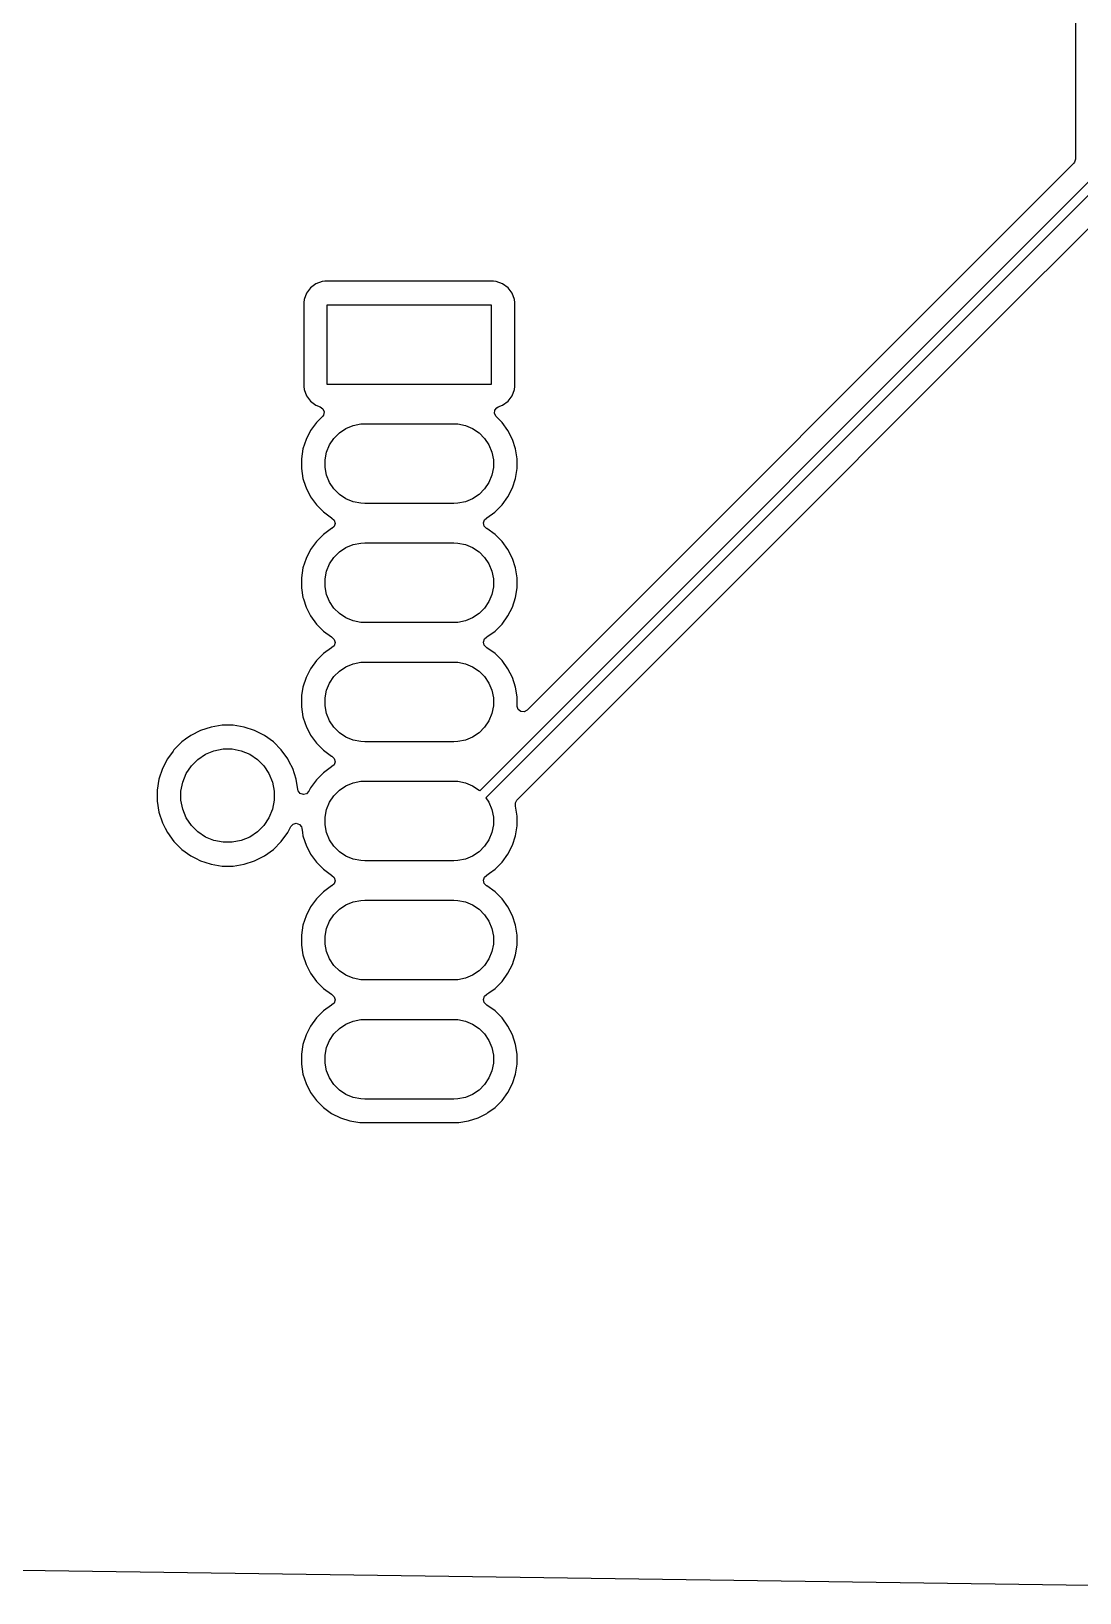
# Model space of a CAD drawing. Header units: millimetres. Extents: x 83.5 to 154.5, y -89 to -16.
# Drawn here: x 120.81 to 143.18, y -89 to -55.7 of the extents above; entities that cross this region are included whole.
import ezdxf

# ---------------------------------------------------------------- set-up
doc = ezdxf.new("R2010")
doc.units = ezdxf.units.MM
doc.layers.add('B.Cu', color=153, linetype='CONTINUOUS', true_color=0x4d7fc4)

msp = doc.modelspace()

# ---------------------------------------------------------------- linework, layer by layer
at = {"layer": 'B.Cu', "linetype": 'CONTINUOUS'}
for p, q in [((143.0895, -54.284807), (143.0895, -58.424902)), ((143.053181, -58.512583), (131.387181, -70.178583)), ((143.069815, -58.491941), (143.053181, -58.512583)), ((143.0895, -58.424902), (143.069815, -58.491941)), ((130.377435, -71.896142), (143.59, -58.683578)), ((143.76071, -58.795711), (130.511537, -72.044884)), ((140.990521, -62.273713), (144.048506, -59.215728)), ((126.767452, -61.172455), (126.681206, -61.287664)), ((126.767455, -61.172452), (126.767452, -61.172455)), ((126.882664, -61.086206), (126.767455, -61.172452)), ((126.882671, -61.086202), (126.882664, -61.086206)), ((127.017516, -61.035908), (126.882671, -61.086202)), ((127.077123, -61.029501), (127.017516, -61.035908)), ((127.077129, -61.0295), (127.077123, -61.029501)), ((130.672864, -61.0295), (127.077129, -61.0295)), ((130.672873, -61.0295), (130.672864, -61.0295)), ((130.672881, -61.0295), (130.672873, -61.0295)), ((130.672883, -61.029501), (130.672881, -61.0295)), ((130.732483, -61.035908), (130.672883, -61.029501)), ((130.867328, -61.086202), (130.732482, -61.035908)), ((130.732482, -61.035908), (130.732483, -61.035908)), ((130.867335, -61.086206), (130.867328, -61.086202)), ((130.982544, -61.172452), (130.867335, -61.086206)), ((130.982547, -61.172455), (130.982544, -61.172452)), ((131.068793, -61.287664), (130.982547, -61.172455)), ((126.624501, -61.482123), (126.6245, -61.482135)), ((126.6245, -61.482135), (126.6245, -63.27787)), ((126.630908, -61.422517), (126.624501, -61.482116)), ((126.624501, -61.482116), (126.624501, -61.482123)), ((126.681202, -61.287671), (126.630908, -61.422517)), ((126.681206, -61.287664), (126.681202, -61.287671)), ((127.125, -63.23), (127.125, -61.53)), ((127.125, -61.53), (130.625, -61.53)), ((130.625, -61.53), (130.625, -63.23)), ((131.068795, -61.287668), (131.068793, -61.287664)), ((131.068796, -61.287669), (131.068795, -61.287668)), ((131.119091, -61.422517), (131.068796, -61.287669)), ((131.125499, -61.482128), (131.119091, -61.422517)), ((131.1255, -63.277873), (131.125499, -61.482128)), ((135.91052, -67.353713), (140.990521, -62.273713)), ((130.625, -63.23), (127.125, -63.23)), ((126.6245, -63.27787), (126.624501, -63.277876)), ((126.624501, -63.277876), (126.630908, -63.337483)), ((126.630908, -63.337483), (126.681202, -63.472328)), ((126.681202, -63.472328), (126.681206, -63.472335)), ((126.681206, -63.472335), (126.767452, -63.587544)), ((126.767452, -63.587544), (126.767455, -63.587547)), ((126.767455, -63.587547), (126.882664, -63.673793)), ((130.867331, -63.673796), (130.982546, -63.587546)), ((130.982546, -63.587546), (131.068796, -63.472331)), ((131.068796, -63.472331), (131.119091, -63.337483)), ((131.119091, -63.337483), (131.1255, -63.277873)), ((126.882664, -63.673793), (126.882673, -63.673798)), ((126.882673, -63.673798), (126.977664, -63.709227)), ((127.022014, -63.91309), (126.894889, -64.040215)), ((126.977664, -63.709227), (127.033598, -63.751098)), ((127.043165, -63.884835), (127.022014, -63.91309)), ((127.033598, -63.751098), (127.058016, -63.816562)), ((127.058016, -63.816562), (127.043165, -63.884835)), ((130.694501, -63.851767), (130.699485, -63.782075)), ((130.727986, -63.91309), (130.694501, -63.851767)), ((130.699485, -63.782075), (130.741357, -63.726142)), ((130.855109, -64.040213), (130.727986, -63.91309)), ((130.741357, -63.726142), (130.772335, -63.709227)), ((130.772335, -63.709227), (130.867326, -63.673798)), ((130.867326, -63.673797), (130.867331, -63.673796)), ((130.867326, -63.673798), (130.867326, -63.673797)), ((126.769951, -64.212179), (126.673444, -64.401585)), ((126.894889, -64.040215), (126.769951, -64.212179)), ((127.267941, -64.380766), (127.385766, -64.262941)), ((127.385766, -64.262941), (127.524313, -64.170367)), ((127.524313, -64.170367), (127.678258, -64.106601)), ((127.678258, -64.106601), (127.841685, -64.074093)), ((127.841685, -64.074093), (127.925, -64.07)), ((127.925, -64.07), (129.825, -64.07)), ((129.825, -64.07), (129.908315, -64.074093)), ((129.908315, -64.074093), (130.071742, -64.106601)), ((130.071742, -64.106601), (130.225687, -64.170367)), ((130.225687, -64.170367), (130.364234, -64.262941)), ((130.364234, -64.262941), (130.482059, -64.380766)), ((130.980048, -64.212179), (130.855109, -64.040213)), ((130.980049, -64.212181), (130.980048, -64.212179)), ((130.980051, -64.212184), (130.980049, -64.212181)), ((131.076557, -64.401588), (130.980051, -64.212184)), ((126.673444, -64.401585), (126.607753, -64.60376)), ((127.111601, -64.673258), (127.175367, -64.519313)), ((127.175367, -64.519313), (127.267941, -64.380766)), ((130.482059, -64.380766), (130.574633, -64.519313)), ((130.574633, -64.519313), (130.638399, -64.673258)), ((131.142246, -64.603757), (131.076557, -64.401588)), ((126.607753, -64.60376), (126.5745, -64.813713)), ((126.5745, -64.813713), (126.5745, -65.026287)), ((127.079093, -64.836685), (127.111601, -64.673258)), ((127.079093, -65.003315), (127.079093, -64.836685)), ((130.638399, -64.673258), (130.670907, -64.836685)), ((130.670907, -64.836685), (130.670907, -65.003315)), ((131.1755, -64.813713), (131.142246, -64.603757)), ((131.1755, -65.026287), (131.1755, -64.813713)), ((126.5745, -65.026287), (126.607754, -65.236243)), ((126.607754, -65.236243), (126.661124, -65.400499)), ((127.111601, -65.166742), (127.079093, -65.003315)), ((127.175367, -65.320687), (127.111601, -65.166742)), ((130.638399, -65.166742), (130.574633, -65.320687)), ((130.670907, -65.003315), (130.638399, -65.166742)), ((131.076557, -65.438412), (131.142246, -65.236243)), ((131.142246, -65.236243), (131.1755, -65.026287)), ((126.661124, -65.400499), (126.673444, -65.438414)), ((126.673444, -65.438414), (126.769951, -65.62782)), ((127.267941, -65.459234), (127.175367, -65.320687)), ((127.385766, -65.577059), (127.267941, -65.459234)), ((127.524313, -65.669633), (127.385766, -65.577059)), ((130.364234, -65.577059), (130.225687, -65.669633)), ((130.482059, -65.459234), (130.364234, -65.577059)), ((130.574633, -65.320687), (130.482059, -65.459234)), ((130.980051, -65.627816), (131.076557, -65.438412)), ((126.769951, -65.62782), (126.89489, -65.799786)), ((126.89489, -65.799786), (127.045213, -65.950109)), ((127.678258, -65.733399), (127.524313, -65.669633)), ((127.841685, -65.765907), (127.678258, -65.733399)), ((127.925, -65.77), (127.841685, -65.765907)), ((129.825, -65.77), (127.925, -65.77)), ((129.908315, -65.765907), (129.825, -65.77)), ((130.071742, -65.733399), (129.908315, -65.765907)), ((130.225687, -65.669633), (130.071742, -65.733399)), ((130.704792, -65.950104), (130.855104, -65.799792)), ((130.855104, -65.799792), (130.855106, -65.799788)), ((130.855106, -65.799788), (130.855109, -65.799786)), ((130.855109, -65.799786), (130.980048, -65.62782)), ((130.980047, -65.62782), (130.980051, -65.627816)), ((130.980048, -65.62782), (130.980047, -65.62782)), ((127.045213, -65.950109), (127.217182, -66.07505)), ((127.217182, -66.07505), (127.225946, -66.079516)), ((127.225946, -66.079516), (127.276742, -66.127491)), ((127.270998, -66.261447), (127.225946, -66.300484)), ((127.293536, -66.195312), (127.270998, -66.261447)), ((127.276742, -66.127491), (127.293536, -66.195312)), ((130.456463, -66.184692), (130.478999, -66.118556)), ((130.473259, -66.252512), (130.456463, -66.184692)), ((130.524054, -66.300485), (130.473259, -66.252512)), ((130.478999, -66.118556), (130.524054, -66.079515)), ((130.524054, -66.079515), (130.532816, -66.075051)), ((130.532816, -66.075051), (130.701997, -65.952135)), ((130.701997, -65.952135), (130.704786, -65.950109)), ((130.704786, -65.950109), (130.704788, -65.950106)), ((130.704788, -65.950106), (130.704792, -65.950104)), ((126.89489, -66.580213), (126.769951, -66.752179)), ((127.045213, -66.42989), (126.89489, -66.580213)), ((127.217182, -66.304949), (127.045213, -66.42989)), ((127.225946, -66.300484), (127.217182, -66.304949)), ((130.532115, -66.304591), (130.524054, -66.300485)), ((130.53282, -66.304951), (130.532115, -66.304591)), ((130.704786, -66.42989), (130.53282, -66.304951)), ((130.855109, -66.580213), (130.704786, -66.42989)), ((130.980048, -66.752179), (130.855109, -66.580213)), ((126.769951, -66.752179), (126.673444, -66.941585)), ((127.175367, -67.059313), (127.267941, -66.920766)), ((127.267941, -66.920766), (127.385766, -66.802941)), ((127.385766, -66.802941), (127.524313, -66.710367)), ((127.524313, -66.710367), (127.678258, -66.646601)), ((127.678258, -66.646601), (127.841685, -66.614093)), ((127.841685, -66.614093), (127.925, -66.61)), ((127.925, -66.61), (129.825, -66.61)), ((129.825, -66.61), (129.908315, -66.614093)), ((129.908315, -66.614093), (130.071742, -66.646601)), ((130.071742, -66.646601), (130.225687, -66.710367)), ((130.225687, -66.710367), (130.364234, -66.802941)), ((130.364234, -66.802941), (130.482059, -66.920766)), ((130.482059, -66.920766), (130.574633, -67.059313)), ((130.980049, -66.752181), (130.980048, -66.752179)), ((130.980051, -66.752184), (130.980049, -66.752181)), ((131.076557, -66.941588), (130.980051, -66.752184)), ((126.607753, -67.14376), (126.5745, -67.353713)), ((126.673444, -66.941585), (126.607753, -67.14376)), ((127.079093, -67.376685), (127.111601, -67.213258)), ((127.111601, -67.213258), (127.175367, -67.059313)), ((130.574633, -67.059313), (130.638399, -67.213258)), ((130.638399, -67.213258), (130.670907, -67.376685)), ((131.142246, -67.143757), (131.076557, -66.941588)), ((131.1755, -67.353713), (131.142246, -67.143757)), ((126.5745, -67.353713), (126.5745, -67.566287)), ((126.5745, -67.566287), (126.607754, -67.776243)), ((127.079093, -67.543315), (127.079093, -67.376685)), ((127.111601, -67.706742), (127.079093, -67.543315)), ((130.670907, -67.543315), (130.638399, -67.706742)), ((130.670907, -67.376685), (130.670907, -67.543315)), ((131.142246, -67.776243), (131.1755, -67.566287)), ((131.171017, -72.093216), (135.91052, -67.353713)), ((131.1755, -67.566287), (131.1755, -67.353713)), ((126.607754, -67.776243), (126.615848, -67.801155)), ((126.615848, -67.801155), (126.673444, -67.978414)), ((127.175367, -67.860687), (127.111601, -67.706742)), ((127.267941, -67.999234), (127.175367, -67.860687)), ((130.574633, -67.860687), (130.482059, -67.999234)), ((130.638399, -67.706742), (130.574633, -67.860687)), ((131.076557, -67.978412), (131.142246, -67.776243)), ((126.673444, -67.978414), (126.769951, -68.16782)), ((126.769951, -68.16782), (126.89489, -68.339786)), ((127.385766, -68.117059), (127.267941, -67.999234)), ((127.524313, -68.209633), (127.385766, -68.117059)), ((127.678258, -68.273399), (127.524313, -68.209633)), ((130.225687, -68.209633), (130.071742, -68.273399)), ((130.364234, -68.117059), (130.225687, -68.209633)), ((130.482059, -67.999234), (130.364234, -68.117059)), ((130.855109, -68.339786), (130.980048, -68.16782)), ((130.980047, -68.16782), (130.980051, -68.167816)), ((130.980048, -68.16782), (130.980047, -68.16782)), ((130.980051, -68.167816), (131.076557, -67.978412)), ((126.89489, -68.339786), (127.045213, -68.490109)), ((127.045213, -68.490109), (127.217182, -68.61505)), ((127.841685, -68.305907), (127.678258, -68.273399)), ((127.925, -68.31), (127.841685, -68.305907)), ((129.825, -68.31), (127.925, -68.31)), ((129.908315, -68.305907), (129.825, -68.31)), ((130.071742, -68.273399), (129.908315, -68.305907)), ((130.554789, -68.599086), (130.704786, -68.490109)), ((130.704786, -68.490109), (130.704788, -68.490106)), ((130.704788, -68.490106), (130.704792, -68.490104)), ((130.704792, -68.490104), (130.855104, -68.339792)), ((130.855104, -68.339792), (130.855106, -68.339788)), ((130.855106, -68.339788), (130.855109, -68.339786)), ((127.217182, -68.844949), (127.045213, -68.96989)), ((127.217182, -68.61505), (127.225946, -68.619516)), ((127.225946, -68.840484), (127.217182, -68.844949)), ((127.225946, -68.619516), (127.276742, -68.667491)), ((127.270998, -68.801447), (127.225946, -68.840484)), ((127.293536, -68.735312), (127.270998, -68.801447)), ((127.276742, -68.667491), (127.293536, -68.735312)), ((130.456463, -68.724692), (130.478999, -68.658556)), ((130.473259, -68.792512), (130.456463, -68.724692)), ((130.524054, -68.840485), (130.473259, -68.792512)), ((130.478999, -68.658556), (130.524054, -68.619515)), ((130.524054, -68.619515), (130.532816, -68.615051)), ((130.532115, -68.844591), (130.524054, -68.840485)), ((130.53282, -68.844951), (130.532115, -68.844591)), ((130.532816, -68.615051), (130.554789, -68.599086)), ((130.704786, -68.96989), (130.53282, -68.844951)), ((126.89489, -69.120213), (126.769951, -69.292179)), ((127.045213, -68.96989), (126.89489, -69.120213)), ((127.385766, -69.342941), (127.524313, -69.250367)), ((127.524313, -69.250367), (127.678258, -69.186601)), ((127.678258, -69.186601), (127.841685, -69.154093)), ((127.841685, -69.154093), (127.925, -69.15)), ((127.925, -69.15), (129.825, -69.15)), ((129.825, -69.15), (129.908315, -69.154093)), ((129.908315, -69.154093), (130.071742, -69.186601)), ((130.071742, -69.186601), (130.225687, -69.250367)), ((130.225687, -69.250367), (130.364234, -69.342941)), ((130.855109, -69.120213), (130.704786, -68.96989)), ((130.980048, -69.292179), (130.855109, -69.120213)), ((126.673444, -69.481585), (126.607753, -69.68376)), ((126.769951, -69.292179), (126.673444, -69.481585)), ((127.175367, -69.599313), (127.267941, -69.460766)), ((127.267941, -69.460766), (127.385766, -69.342941)), ((130.364234, -69.342941), (130.482059, -69.460766)), ((130.482059, -69.460766), (130.574633, -69.599313)), ((130.980049, -69.292181), (130.980048, -69.292179)), ((130.980051, -69.292184), (130.980049, -69.292181)), ((131.076557, -69.481588), (130.980051, -69.292184)), ((131.142246, -69.683757), (131.076557, -69.481588)), ((126.579714, -69.860793), (126.5745, -69.893713)), ((126.5745, -69.893713), (126.5745, -70.106287)), ((126.607753, -69.68376), (126.579714, -69.860793)), ((127.079093, -69.916685), (127.111601, -69.753258)), ((127.079093, -70.083315), (127.079093, -69.916685)), ((127.111601, -69.753258), (127.175367, -69.599313)), ((130.574633, -69.599313), (130.638399, -69.753258)), ((130.638399, -69.753258), (130.670907, -69.916685)), ((130.670907, -69.916685), (130.670907, -70.083315)), ((131.142246, -69.68376), (131.142246, -69.683757)), ((131.1755, -69.893713), (131.142246, -69.68376)), ((131.1755, -70.090902), (131.1755, -69.893713)), ((126.5745, -70.106287), (126.607754, -70.316243)), ((127.111601, -70.246742), (127.079093, -70.083315)), ((127.175367, -70.400687), (127.111601, -70.246742)), ((130.638399, -70.246742), (130.574633, -70.400687)), ((130.670907, -70.083315), (130.638399, -70.246742)), ((131.175816, -70.099748), (131.1755, -70.090902)), ((131.200233, -70.165212), (131.175816, -70.099748)), ((131.256166, -70.207084), (131.200233, -70.165212)), ((131.325858, -70.212068), (131.256166, -70.207084)), ((131.387181, -70.178583), (131.325858, -70.212068)), ((124.648631, -70.536446), (124.424003, -70.609433)), ((124.881903, -70.4995), (124.648631, -70.536446)), ((124.881908, -70.4995), (124.881903, -70.4995)), ((125.118092, -70.4995), (124.881908, -70.4995)), ((125.118097, -70.4995), (125.118092, -70.4995)), ((125.351368, -70.536446), (125.118097, -70.4995)), ((125.575996, -70.609433), (125.351368, -70.536446)), ((126.607754, -70.316243), (126.655461, -70.46307)), ((126.655461, -70.46307), (126.673444, -70.518414)), ((126.673444, -70.518414), (126.769951, -70.70782)), ((127.267941, -70.539234), (127.175367, -70.400687)), ((127.385766, -70.657059), (127.267941, -70.539234)), ((130.482059, -70.539234), (130.364234, -70.657059)), ((130.574633, -70.400687), (130.482059, -70.539234)), ((124.022487, -70.855485), (123.855485, -71.022487)), ((124.022488, -70.855485), (124.022487, -70.855485)), ((124.02249, -70.855483), (124.022488, -70.855485)), ((124.10455, -70.795862), (124.02249, -70.855483)), ((124.213566, -70.716657), (124.10455, -70.795862)), ((124.424003, -70.609433), (124.213566, -70.716657)), ((125.786433, -70.716657), (125.575996, -70.609433)), ((125.97751, -70.855483), (125.786433, -70.716657)), ((126.144517, -71.02249), (125.97751, -70.855483)), ((126.769951, -70.70782), (126.89489, -70.879786)), ((126.89489, -70.879786), (127.045213, -71.030109)), ((127.524313, -70.749633), (127.385766, -70.657059)), ((127.678258, -70.813399), (127.524313, -70.749633)), ((127.841685, -70.845907), (127.678258, -70.813399)), ((127.925, -70.85), (127.841685, -70.845907)), ((129.825, -70.85), (127.925, -70.85)), ((129.908315, -70.845907), (129.825, -70.85)), ((130.071742, -70.813399), (129.908315, -70.845907)), ((130.225687, -70.749633), (130.071742, -70.813399)), ((130.364234, -70.657059), (130.225687, -70.749633)), ((123.716657, -71.213566), (123.609433, -71.424003)), ((123.837073, -71.047829), (123.716657, -71.213566)), ((123.855483, -71.02249), (123.837073, -71.047829)), ((123.855485, -71.022488), (123.855483, -71.02249)), ((123.855485, -71.022487), (123.855485, -71.022488)), ((124.22699, -71.365607), (124.365607, -71.22699)), ((124.365607, -71.22699), (124.528603, -71.118079)), ((124.528603, -71.118079), (124.709715, -71.04306)), ((124.709715, -71.04306), (124.901983, -71.004815)), ((124.901983, -71.004815), (125.098017, -71.004815)), ((125.098017, -71.004815), (125.290285, -71.04306)), ((125.290285, -71.04306), (125.471397, -71.118079)), ((125.471397, -71.118079), (125.634393, -71.22699)), ((125.634393, -71.22699), (125.77301, -71.365607)), ((126.283343, -71.213567), (126.144517, -71.02249)), ((126.316236, -71.278123), (126.283343, -71.213567)), ((127.045213, -71.030109), (127.217182, -71.15505)), ((127.217182, -71.15505), (127.225946, -71.159516)), ((127.225946, -71.159516), (127.276742, -71.207491)), ((127.276742, -71.207491), (127.293536, -71.275312)), ((123.609433, -71.424003), (123.536446, -71.648631)), ((124.04306, -71.709715), (124.118079, -71.528603)), ((124.118079, -71.528603), (124.22699, -71.365607)), ((125.77301, -71.365607), (125.881921, -71.528603)), ((125.881921, -71.528603), (125.95694, -71.709715)), ((126.390566, -71.424003), (126.316236, -71.278123)), ((126.390566, -71.424005), (126.390566, -71.424003)), ((126.390568, -71.424008), (126.390566, -71.424005)), ((126.463553, -71.648632), (126.390568, -71.424008)), ((127.045213, -71.50989), (126.89489, -71.660213)), ((127.217182, -71.384949), (127.045213, -71.50989)), ((127.225946, -71.380484), (127.217182, -71.384949)), ((127.270998, -71.341447), (127.225946, -71.380484)), ((127.293536, -71.275312), (127.270998, -71.341447)), ((123.536446, -71.648631), (123.4995, -71.881902)), ((123.4995, -71.881902), (123.4995, -72.118097)), ((124.004815, -71.901983), (124.04306, -71.709715)), ((124.004815, -72.098017), (124.004815, -71.901983)), ((125.95694, -71.709715), (125.995185, -71.901983)), ((125.995185, -71.901983), (125.995185, -72.098017)), ((126.498171, -71.867208), (126.463553, -71.648632)), ((126.498687, -71.870461), (126.498171, -71.867208)), ((126.506263, -71.897695), (126.498687, -71.870461)), ((126.549713, -71.952411), (126.506263, -71.897695)), ((126.731644, -71.907359), (126.683669, -71.958154)), ((126.769949, -71.832182), (126.731644, -71.907359)), ((126.89489, -71.660213), (126.769949, -71.832182)), ((127.267941, -72.000766), (127.385766, -71.882941)), ((127.385766, -71.882941), (127.524313, -71.790367)), ((127.524313, -71.790367), (127.678258, -71.726601)), ((127.678258, -71.726601), (127.841685, -71.694093)), ((127.841685, -71.694093), (127.925, -71.69)), ((127.925, -71.69), (129.825, -71.69)), ((129.825, -71.69), (129.908315, -71.694093)), ((129.908315, -71.694093), (130.071742, -71.726601)), ((130.071742, -71.726601), (130.225687, -71.790367)), ((130.225687, -71.790367), (130.364234, -71.882941)), ((130.364234, -71.882941), (130.377435, -71.896142)), ((123.4995, -72.118097), (123.536446, -72.351368)), ((124.04306, -72.290285), (124.004815, -72.098017)), ((125.995185, -72.098017), (125.95694, -72.290285)), ((126.615848, -71.974949), (126.549713, -71.952411)), ((126.683669, -71.958154), (126.615848, -71.974949)), ((127.111601, -72.293258), (127.175367, -72.139313)), ((127.175367, -72.139313), (127.267941, -72.000766)), ((130.511537, -72.044884), (130.574633, -72.139313)), ((130.574633, -72.139313), (130.638399, -72.293258)), ((131.138773, -72.149374), (131.171017, -72.093216)), ((131.140769, -72.219214), (131.138773, -72.149374)), ((131.142246, -72.223757), (131.140769, -72.219214)), ((131.1755, -72.433713), (131.142246, -72.223757)), ((123.536446, -72.351368), (123.609433, -72.575996)), ((123.609433, -72.575996), (123.669667, -72.69421)), ((124.118079, -72.471397), (124.04306, -72.290285)), ((124.22699, -72.634393), (124.118079, -72.471397)), ((125.881921, -72.471397), (125.77301, -72.634393)), ((125.95694, -72.290285), (125.881921, -72.471397)), ((126.397106, -72.606517), (126.464927, -72.589722)), ((126.464927, -72.589722), (126.531062, -72.612259)), ((127.079093, -72.456685), (127.111601, -72.293258)), ((127.079093, -72.623315), (127.079093, -72.456685)), ((130.638399, -72.293258), (130.670907, -72.456685)), ((130.670907, -72.456685), (130.670907, -72.623315)), ((131.1755, -72.646287), (131.1755, -72.433713)), ((123.669667, -72.69421), (123.716657, -72.786433)), ((123.716657, -72.786433), (123.855483, -72.97751)), ((124.365607, -72.77301), (124.22699, -72.634393)), ((124.528603, -72.881921), (124.365607, -72.77301)), ((124.709715, -72.95694), (124.528603, -72.881921)), ((125.471397, -72.881921), (125.290285, -72.95694)), ((125.634393, -72.77301), (125.471397, -72.881921)), ((125.77301, -72.634393), (125.634393, -72.77301)), ((126.144517, -72.97751), (126.283343, -72.786433)), ((126.283343, -72.786433), (126.349132, -72.657313)), ((126.349132, -72.657313), (126.397106, -72.606517)), ((126.531062, -72.612259), (126.574514, -72.666974)), ((126.574514, -72.666974), (126.58209, -72.69421)), ((126.58209, -72.69421), (126.596696, -72.786431)), ((126.596696, -72.786431), (126.607754, -72.856243)), ((126.607754, -72.856243), (126.647156, -72.97751)), ((127.111601, -72.786742), (127.079093, -72.623315)), ((127.175367, -72.940687), (127.111601, -72.786742)), ((130.638399, -72.786742), (130.574633, -72.940687)), ((130.670907, -72.623315), (130.638399, -72.786742)), ((131.076557, -73.058412), (131.142246, -72.856243)), ((131.142246, -72.856243), (131.1755, -72.646287)), ((123.855483, -72.97751), (124.02249, -73.144517)), ((124.02249, -73.144517), (124.213567, -73.283343)), ((124.901983, -72.995185), (124.709715, -72.95694)), ((125.098017, -72.995185), (124.901983, -72.995185)), ((125.290285, -72.95694), (125.098017, -72.995185)), ((125.786433, -73.283343), (125.97751, -73.144517)), ((125.97751, -73.144517), (126.144517, -72.97751)), ((126.647156, -72.97751), (126.673444, -73.058414)), ((126.673444, -73.058414), (126.769951, -73.24782)), ((126.769951, -73.24782), (126.89489, -73.419786)), ((127.267941, -73.079234), (127.175367, -72.940687)), ((127.385766, -73.197059), (127.267941, -73.079234)), ((127.524313, -73.289633), (127.385766, -73.197059)), ((130.364234, -73.197059), (130.225687, -73.289633)), ((130.482059, -73.079234), (130.364234, -73.197059)), ((130.574633, -72.940687), (130.482059, -73.079234)), ((130.855109, -73.419786), (130.980048, -73.24782)), ((130.980047, -73.24782), (130.980051, -73.247816)), ((130.980048, -73.24782), (130.980047, -73.24782)), ((130.980051, -73.247816), (131.076557, -73.058412)), ((124.213567, -73.283343), (124.312991, -73.334002)), ((124.312991, -73.334002), (124.424003, -73.390566)), ((124.424003, -73.390566), (124.424005, -73.390566)), ((124.424005, -73.390566), (124.424008, -73.390568)), ((124.424008, -73.390568), (124.51395, -73.419792)), ((124.51395, -73.419792), (124.648631, -73.463553)), ((124.648631, -73.463553), (124.881903, -73.5005)), ((124.881903, -73.5005), (124.881908, -73.5005)), ((124.881908, -73.5005), (125.118097, -73.5005)), ((125.118097, -73.5005), (125.351368, -73.463553)), ((125.351368, -73.463553), (125.575992, -73.390568)), ((125.575992, -73.390568), (125.786433, -73.283343)), ((126.89489, -73.419786), (127.045213, -73.570109)), ((127.045213, -73.570109), (127.217182, -73.69505)), ((127.678258, -73.353399), (127.524313, -73.289633)), ((127.841685, -73.385907), (127.678258, -73.353399)), ((127.925, -73.39), (127.841685, -73.385907)), ((129.825, -73.39), (127.925, -73.39)), ((129.908315, -73.385907), (129.825, -73.39)), ((130.071742, -73.353399), (129.908315, -73.385907)), ((130.225687, -73.289633), (130.071742, -73.353399)), ((130.586285, -73.656204), (130.704786, -73.570109)), ((130.704786, -73.570109), (130.704788, -73.570106)), ((130.704788, -73.570106), (130.704792, -73.570104)), ((130.704792, -73.570104), (130.855104, -73.419792)), ((130.855104, -73.419792), (130.855106, -73.419788)), ((130.855106, -73.419788), (130.855109, -73.419786)), ((127.217182, -73.924949), (127.045213, -74.04989)), ((127.217182, -73.69505), (127.225946, -73.699516)), ((127.225946, -73.920484), (127.217182, -73.924949)), ((127.225946, -73.699516), (127.276742, -73.747491)), ((127.270998, -73.881447), (127.225946, -73.920484)), ((127.293536, -73.815312), (127.270998, -73.881447)), ((127.276742, -73.747491), (127.293536, -73.815312)), ((130.456463, -73.804692), (130.478999, -73.738556)), ((130.473259, -73.872512), (130.456463, -73.804692)), ((130.524054, -73.920485), (130.473259, -73.872512)), ((130.478999, -73.738556), (130.524054, -73.699515)), ((130.524054, -73.699515), (130.532816, -73.695051)), ((130.532115, -73.924591), (130.524054, -73.920485)), ((130.53282, -73.924951), (130.532115, -73.924591)), ((130.532816, -73.695051), (130.586285, -73.656204)), ((130.704786, -74.04989), (130.53282, -73.924951)), ((126.89489, -74.200213), (126.769951, -74.372179)), ((127.045213, -74.04989), (126.89489, -74.200213)), ((127.678258, -74.266601), (127.841685, -74.234093)), ((127.841685, -74.234093), (127.925, -74.23)), ((127.925, -74.23), (129.825, -74.23)), ((129.825, -74.23), (129.908315, -74.234093)), ((129.908315, -74.234093), (130.071742, -74.266601)), ((130.855109, -74.200213), (130.704786, -74.04989)), ((130.980048, -74.372179), (130.855109, -74.200213)), ((126.673444, -74.561585), (126.607753, -74.76376)), ((126.769951, -74.372179), (126.673444, -74.561585)), ((127.175367, -74.679313), (127.267941, -74.540766)), ((127.267941, -74.540766), (127.385766, -74.422941)), ((127.385766, -74.422941), (127.524313, -74.330367)), ((127.524313, -74.330367), (127.678258, -74.266601)), ((130.071742, -74.266601), (130.225687, -74.330367)), ((130.225687, -74.330367), (130.364234, -74.422941)), ((130.364234, -74.422941), (130.482059, -74.540766)), ((130.482059, -74.540766), (130.574633, -74.679313)), ((130.980049, -74.372181), (130.980048, -74.372179)), ((130.980051, -74.372184), (130.980049, -74.372181)), ((131.076557, -74.561588), (130.980051, -74.372184)), ((131.142246, -74.763757), (131.076557, -74.561588)), ((126.607753, -74.76376), (126.5745, -74.973713)), ((127.079093, -74.996685), (127.111601, -74.833258)), ((127.111601, -74.833258), (127.175367, -74.679313)), ((130.574633, -74.679313), (130.638399, -74.833258)), ((130.638399, -74.833258), (130.670907, -74.996685)), ((131.1755, -74.973713), (131.142246, -74.763757)), ((126.5745, -74.973713), (126.5745, -75.186286)), ((126.5745, -75.186286), (126.607753, -75.396239)), ((127.079093, -75.163315), (127.079093, -74.996685)), ((127.111601, -75.326742), (127.079093, -75.163315)), ((130.670907, -75.163315), (130.638399, -75.326742)), ((130.670907, -74.996685), (130.670907, -75.163315)), ((131.142246, -75.396243), (131.1755, -75.186287)), ((131.1755, -75.186287), (131.1755, -74.973713)), ((126.607753, -75.396239), (126.673444, -75.598414)), ((127.175367, -75.480687), (127.111601, -75.326742)), ((127.267941, -75.619234), (127.175367, -75.480687)), ((130.574633, -75.480687), (130.482059, -75.619234)), ((130.638399, -75.326742), (130.574633, -75.480687)), ((131.076557, -75.598412), (131.142246, -75.396243)), ((126.673444, -75.598414), (126.769951, -75.78782)), ((126.769951, -75.78782), (126.89489, -75.959786)), ((127.385766, -75.737059), (127.267941, -75.619234)), ((127.524313, -75.829633), (127.385766, -75.737059)), ((127.678258, -75.893399), (127.524313, -75.829633)), ((127.841685, -75.925907), (127.678258, -75.893399)), ((130.071742, -75.893399), (129.908315, -75.925907)), ((130.225687, -75.829633), (130.071742, -75.893399)), ((130.364234, -75.737059), (130.225687, -75.829633)), ((130.482059, -75.619234), (130.364234, -75.737059)), ((130.855109, -75.959786), (130.980048, -75.78782)), ((130.980047, -75.78782), (130.980051, -75.787816)), ((130.980048, -75.78782), (130.980047, -75.78782)), ((130.980051, -75.787816), (131.076557, -75.598412)), ((126.89489, -75.959786), (127.045213, -76.110109)), ((127.045213, -76.110109), (127.217182, -76.23505)), ((127.217182, -76.23505), (127.225946, -76.239516)), ((127.225946, -76.239516), (127.276742, -76.287491)), ((127.925, -75.93), (127.841685, -75.925907)), ((129.825, -75.93), (127.925, -75.93)), ((129.908315, -75.925907), (129.825, -75.93)), ((130.478999, -76.278556), (130.524054, -76.239515)), ((130.524054, -76.239515), (130.532816, -76.235051)), ((130.532816, -76.235051), (130.570762, -76.207482)), ((130.570762, -76.207482), (130.704786, -76.110109)), ((130.704786, -76.110109), (130.704788, -76.110106)), ((130.704788, -76.110106), (130.704792, -76.110104)), ((130.704792, -76.110104), (130.855104, -75.959792)), ((130.855104, -75.959792), (130.855106, -75.959788)), ((130.855106, -75.959788), (130.855109, -75.959786)), ((127.217182, -76.464949), (127.045213, -76.58989)), ((127.225946, -76.460484), (127.217182, -76.464949)), ((127.270998, -76.421447), (127.225946, -76.460484)), ((127.293536, -76.355312), (127.270998, -76.421447)), ((127.276742, -76.287491), (127.293536, -76.355312)), ((130.456463, -76.344692), (130.478999, -76.278556)), ((130.473259, -76.412512), (130.456463, -76.344692)), ((130.524054, -76.460485), (130.473259, -76.412512)), ((130.532115, -76.464591), (130.524054, -76.460485)), ((130.53282, -76.464951), (130.532115, -76.464591)), ((130.704786, -76.58989), (130.53282, -76.464951)), ((126.769951, -76.912179), (126.673444, -77.101585)), ((126.89489, -76.740213), (126.769951, -76.912179)), ((127.045213, -76.58989), (126.89489, -76.740213)), ((127.385766, -76.962941), (127.524313, -76.870367)), ((127.524313, -76.870367), (127.678258, -76.806601)), ((127.678258, -76.806601), (127.841685, -76.774093)), ((127.841685, -76.774093), (127.925, -76.77)), ((127.925, -76.77), (129.825, -76.77)), ((129.825, -76.77), (129.908315, -76.774093)), ((129.908315, -76.774093), (130.071742, -76.806601)), ((130.071742, -76.806601), (130.225687, -76.870367)), ((130.225687, -76.870367), (130.364234, -76.962941)), ((130.855109, -76.740213), (130.704786, -76.58989)), ((130.980048, -76.912179), (130.855109, -76.740213)), ((130.980049, -76.912181), (130.980048, -76.912179)), ((130.980051, -76.912184), (130.980049, -76.912181)), ((131.076557, -77.101588), (130.980051, -76.912184)), ((126.673444, -77.101585), (126.607753, -77.30376)), ((127.111601, -77.373258), (127.175367, -77.219313)), ((127.175367, -77.219313), (127.267941, -77.080766)), ((127.267941, -77.080766), (127.385766, -76.962941)), ((130.364234, -76.962941), (130.482059, -77.080766)), ((130.482059, -77.080766), (130.574633, -77.219313)), ((130.574633, -77.219313), (130.638399, -77.373258)), ((131.142246, -77.303757), (131.076557, -77.101588)), ((126.607753, -77.30376), (126.5745, -77.513713)), ((126.5745, -77.513713), (126.5745, -77.726286)), ((127.079093, -77.536685), (127.111601, -77.373258)), ((127.079093, -77.703315), (127.079093, -77.536685)), ((130.638399, -77.373258), (130.670907, -77.536685)), ((130.670907, -77.536685), (130.670907, -77.703315)), ((131.1755, -77.513713), (131.142246, -77.303757)), ((131.1755, -77.726287), (131.1755, -77.513713)), ((126.5745, -77.726286), (126.607753, -77.936239)), ((127.111601, -77.866742), (127.079093, -77.703315)), ((127.175367, -78.020687), (127.111601, -77.866742)), ((130.638399, -77.866742), (130.574633, -78.020687)), ((130.670907, -77.703315), (130.638399, -77.866742)), ((131.142246, -77.936243), (131.1755, -77.726287)), ((126.607753, -77.936239), (126.673444, -78.138414)), ((126.673444, -78.138414), (126.769951, -78.32782)), ((127.267941, -78.159234), (127.175367, -78.020687)), ((127.385766, -78.277059), (127.267941, -78.159234)), ((130.482059, -78.159234), (130.364234, -78.277059)), ((130.574633, -78.020687), (130.482059, -78.159234)), ((130.980051, -78.327816), (131.076557, -78.138412)), ((131.076557, -78.138412), (131.142246, -77.936243)), ((126.769951, -78.32782), (126.89489, -78.499786)), ((126.89489, -78.499786), (127.045213, -78.650109)), ((127.524313, -78.369633), (127.385766, -78.277059)), ((127.678258, -78.433399), (127.524313, -78.369633)), ((127.841685, -78.465907), (127.678258, -78.433399)), ((127.925, -78.47), (127.841685, -78.465907)), ((129.825, -78.47), (127.925, -78.47)), ((129.908315, -78.465907), (129.825, -78.47)), ((130.071742, -78.433399), (129.908315, -78.465907)), ((130.225687, -78.369633), (130.071742, -78.433399)), ((130.364234, -78.277059), (130.225687, -78.369633)), ((130.704792, -78.650104), (130.855104, -78.499792)), ((130.855104, -78.499792), (130.855106, -78.499788)), ((130.855106, -78.499788), (130.855109, -78.499786)), ((130.855109, -78.499786), (130.980048, -78.32782)), ((130.980047, -78.32782), (130.980051, -78.327816)), ((130.980048, -78.32782), (130.980047, -78.32782)), ((127.045213, -78.650109), (127.217179, -78.775048)), ((127.217179, -78.775048), (127.217181, -78.775049)), ((127.217181, -78.775049), (127.217184, -78.775051)), ((127.217184, -78.775051), (127.406588, -78.871557)), ((127.406588, -78.871557), (127.608757, -78.937246)), ((130.141243, -78.937246), (130.343412, -78.871557)), ((130.343412, -78.871557), (130.532816, -78.775051)), ((130.532816, -78.775051), (130.554789, -78.759086)), ((130.554789, -78.759086), (130.704786, -78.650109)), ((130.704786, -78.650109), (130.704788, -78.650106)), ((130.704788, -78.650106), (130.704792, -78.650104)), ((127.608757, -78.937246), (127.818713, -78.9705)), ((127.818713, -78.9705), (127.818714, -78.9705)), ((127.818714, -78.9705), (129.931286, -78.9705)), ((129.931286, -78.9705), (129.931287, -78.9705)), ((129.931287, -78.9705), (130.141243, -78.937246)), ((154.374266, -88.998241), (83.622266, -88.008702))]:
    msp.add_line(p, q, dxfattribs=at)

doc.saveas('drawing.dxf')
